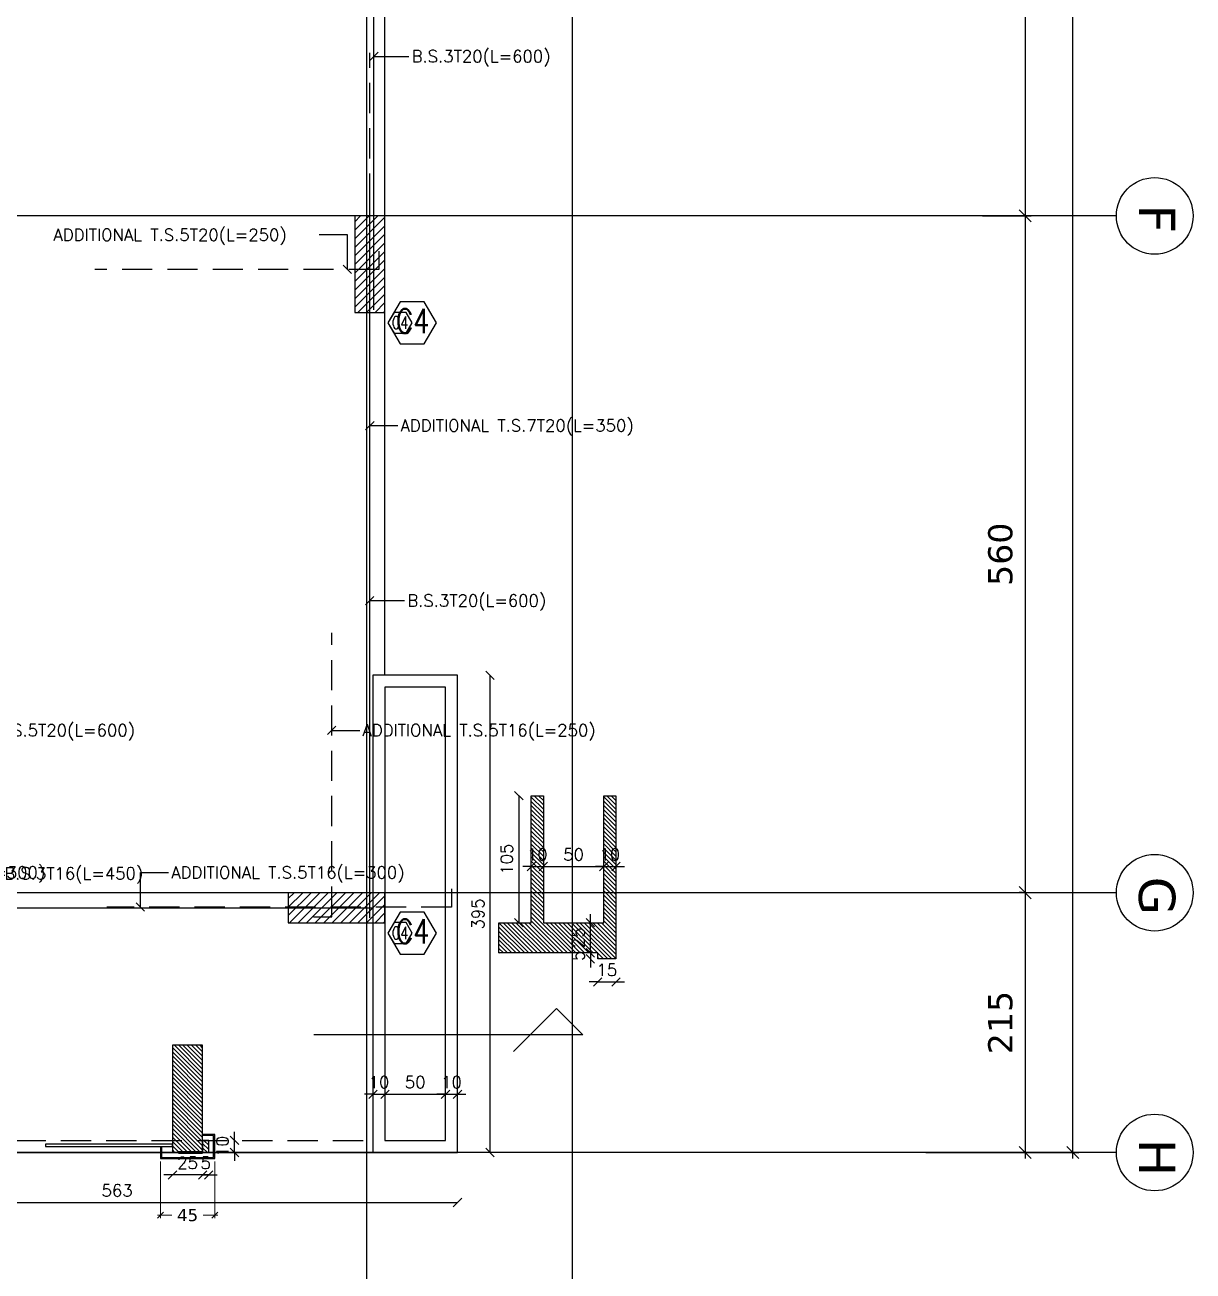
# Model space of a CAD drawing. Header units: inches. Extents: x -48 to 777, y -156 to 510.
# Drawn here: x 393.6 to 403.26, y 225.73 to 236.04 of the extents above; entities that cross this region are included whole.
import ezdxf
from ezdxf.enums import TextEntityAlignment as Align

# ---------------------------------------------------------------- set-up
doc = ezdxf.new("R2010")
doc.units = ezdxf.units.IN
doc.header["$MEASUREMENT"] = 0
doc.linetypes.add('HIDDEN', pattern=[0.375, 0.25, -0.125])
doc.layers.get('Defpoints').update_dxf_attribs({"lineweight": 5})
for name, color, linetype, lineweight in [('A-DIM', 9, 'Continuous', 5), ('A-PILLARS', 1, 'Continuous', 60), ('C-GLASS', 162, 'Continuous', 30), ('C-WOOD', 28, 'Continuous', 30)]:
    doc.layers.add(name, color=color, linetype=linetype, lineweight=lineweight)
for name, color, linetype in [('Str-Axes', 8, 'Continuous'), ('str-col-hatch', 8, 'Continuous'), ('str-COL-TAG-100', 1, 'Continuous'), ('str-COL-TAG-50', 7, 'Continuous'), ('str-columns', 3, 'Continuous'), ('str-slab-bottom-reinf.', 1, 'Continuous'), ('str-slab-top', 1, 'Continuous'), ('str-sunken-slabs', 5, 'Continuous')]:
    doc.layers.add(name, color=color, linetype=linetype)
doc.styles.add('ROMAN', font='ROMANS.SHX')
doc.styles.add('ROMAND', font='verdana.ttf')
doc.styles.add('ROMANS', font='romans__.ttf', dxfattribs={"height": 0.14})
doc.dimstyles.new('M-1.100', dxfattribs={"dimtxt": 0.2, "dimasz": 0.1, "dimexe": 0.05, "dimexo": 0.05, "dimgap": 0.1, "dimtad": 1, "dimlfac": 100, "dimrnd": 0.5, "dimzin": 9, "dimdsep": 46, "dimtxsty": 'ROMAND', "dimblk": 'OBLIQUE', "dimcen": 1, "dimdle": 0.05, "dimclrd": 256, "dimclre": 256, "dimclrt": 2, "dimadec": 0, "dimazin": 0, "dimtfac": 0.666667, "dimtmove": 2, "dimatfit": 3, "dimfxl": 0.04, "dimtolj": 1, "dimtzin": 5, "dimlwd": -1, "dimlwe": -1, "dimarcsym": 0})
doc.dimstyles.new('M-1.50', dxfattribs={"dimtxt": 0.1, "dimasz": 0.05, "dimexe": 0.025, "dimexo": 0.025, "dimgap": 0.05, "dimtad": 1, "dimlfac": 100, "dimrnd": 0.5, "dimzin": 9, "dimdsep": 46, "dimtxsty": 'ROMAND', "dimblk": 'OBLIQUE', "dimcen": 1, "dimdle": 0.025, "dimclrd": 256, "dimclre": 256, "dimclrt": 2, "dimadec": 0, "dimazin": 0, "dimtfac": 0.666667, "dimtmove": 2, "dimatfit": 3, "dimfxl": 0.04, "dimtolj": 1, "dimtzin": 5, "dimlwd": -1, "dimlwe": -1, "dimarcsym": 0})
doc.dimstyles.new('structure', dxfattribs={"dimtxt": 0.1, "dimasz": 0.07, "dimexe": 0.18, "dimexo": 1, "dimgap": 0.05, "dimtad": 1, "dimdec": 1, "dimlfac": 100, "dimrnd": 0.5, "dimdsep": 46, "dimtxsty": 'ROMAN', "dimblk1": 'OBLIQUE', "dimblk2": 'OBLIQUE', "dimsah": 1, "dimcen": 0.009, "dimse1": 1, "dimse2": 1, "dimclrd": 4, "dimclre": 9, "dimclrt": 1, "dimadec": 0, "dimazin": 0, "dimtfac": 0.066667, "dimtdec": 1, "dimtix": 1, "dimtmove": 2, "dimatfit": 3, "dimldrblk": 'OBLIQUE', "dimfxl": 0.18, "dimtolj": 1, "dimarcsym": 0})

# ---------------------------------------------------------------- blocks, each defined once
blk = doc.blocks.new('_Oblique')
at = {"color": 0, "linetype": 'ByBlock', "lineweight": -2}
blk.add_line((-0.5, -0.5), (0.5, 0.5), dxfattribs=at)
blk = doc.blocks.new('*D1407')
at = {"layer": 'A-DIM', "transparency": 16777216}
for p, q in [((394.719, 226.632), (394.719, 226.163)), ((395.169, 226.632), (395.169, 226.163)), ((394.694, 226.188), (394.814, 226.188)), ((395.194, 226.188), (395.074, 226.188))]:
    blk.add_line(p, q, dxfattribs=at)
at = {"layer": 'Defpoints', "color": 0, "transparency": 16777216}
for p in [(394.719, 226.657), (395.169, 226.657), (395.169, 226.188)]:
    blk.add_point(p, dxfattribs=at)
at = {"layer": 'A-DIM', "transparency": 16777216, "xscale": 0.05, "yscale": 0.05, "zscale": 0.05}
for p, rotation in [((394.719, 226.188), 179.999999996805), ((395.169, 226.188), 359.999999996805)]:
    blk.add_blockref('_Oblique', p, dxfattribs=dict(at, rotation=rotation))
at = {"layer": 'A-DIM', "color": 2, "transparency": 16777216, "insert": (394.944, 226.188), "char_height": 0.1, "attachment_point": 5, "rotation": 360, "style": 'ROMAND'}
blk.add_mtext('\\A1;45', dxfattribs=at)
blk = doc.blocks.new('tags')
at = {"layer": 'str-COL-TAG-100', "color": 2}
blk.add_lwpolyline([(0.125, -0.262), (0.325, -0.262), (0.425, -0.088), (0.325, 0.085), (0.125, 0.085), (0.025, -0.088)], close=True, dxfattribs=at)
at = {"layer": 'str-COL-TAG-50', "color": 2}
blk.add_lwpolyline([(0.075, -0.175), (0.175, -0.175), (0.225, -0.088), (0.175, -0.002), (0.075, -0.002), (0.025, -0.088)], close=True, dxfattribs=at)
at = {"layer": 'str-COL-TAG-100', "color": 1, "style": 'ROMANS', "width": 0.699426}
blk.add_attdef('NUMBER', text='', height=0.2, dxfattribs=at).set_placement((0.092, -0.174), (0.368, -0.174), align=Align.FIT)
at = {"layer": 'str-COL-TAG-50', "color": 1, "style": 'ROMANS', "width": 0.697102}
blk.add_attdef('NUMBER', text='', height=0.1, dxfattribs=at).set_placement((0.056, -0.138), (0.194, -0.138), align=Align.FIT)
blk = doc.blocks.new('*D1566')
at = {"layer": 'Defpoints', "color": 0, "transparency": 16777216}
for p in [(401.674, 254.058), (402.267, 254.058), (401.001, 226.707)]:
    blk.add_point(p, dxfattribs=at)
at = {"layer": 'Str-Axes', "transparency": 16777216}
for p, q in [((402.267, 226.657), (402.267, 254.108)), ((401.724, 254.058), (402.317, 254.058)), ((401.051, 226.707), (402.317, 226.707))]:
    blk.add_line(p, q, dxfattribs=at)
at = {"layer": 'Str-Axes', "transparency": 16777216, "xscale": 0.1, "yscale": 0.1, "zscale": 0.1}
for p, rotation in [((402.267, 254.058), 90), ((402.267, 226.707), 270)]:
    blk.add_blockref('_Oblique', p, dxfattribs=dict(at, rotation=rotation))
at = {"layer": 'Str-Axes', "color": 2, "transparency": 16777216, "insert": (402.063, 240.383), "char_height": 0.2, "attachment_point": 5, "rotation": 90, "style": 'ROMAND'}
blk.add_mtext('\\A1;2735', dxfattribs=at)
blk = doc.blocks.new('*D1562')
at = {"layer": 'Defpoints', "color": 0, "transparency": 16777216}
for p in [(401.468, 239.857), (401.468, 234.457), (401.872, 234.457)]:
    blk.add_point(p, dxfattribs=at)
at = {"layer": 'Str-Axes', "transparency": 16777216}
for p, q in [((401.518, 239.857), (401.922, 239.857)), ((401.872, 239.907), (401.872, 234.407)), ((401.518, 234.457), (401.922, 234.457))]:
    blk.add_line(p, q, dxfattribs=at)
at = {"layer": 'Str-Axes', "transparency": 16777216, "xscale": 0.1, "yscale": 0.1, "zscale": 0.1}
for p, rotation in [((401.872, 239.857), 90), ((401.872, 234.457), 270)]:
    blk.add_blockref('_Oblique', p, dxfattribs=dict(at, rotation=rotation))
at = {"layer": 'Str-Axes', "color": 2, "transparency": 16777216, "insert": (401.668, 237.157), "char_height": 0.2, "attachment_point": 5, "rotation": 90, "style": 'ROMAND'}
blk.add_mtext('\\A1;540', dxfattribs=at)
blk = doc.blocks.new('*D1568')
at = {"layer": 'Defpoints', "color": 0, "transparency": 16777216}
for p in [(401.526, 234.457), (401.872, 228.857), (401.9, 228.857)]:
    blk.add_point(p, dxfattribs=at)
at = {"layer": 'Str-Axes', "transparency": 16777216}
for p, q in [((401.872, 234.507), (401.872, 228.807)), ((401.576, 234.457), (401.922, 234.457)), ((401.85, 228.857), (401.822, 228.857))]:
    blk.add_line(p, q, dxfattribs=at)
at = {"layer": 'Str-Axes', "transparency": 16777216, "xscale": 0.1, "yscale": 0.1, "zscale": 0.1}
for p, rotation in [((401.872, 234.457), 90), ((401.872, 228.857), 270)]:
    blk.add_blockref('_Oblique', p, dxfattribs=dict(at, rotation=rotation))
at = {"layer": 'Str-Axes', "color": 2, "transparency": 16777216, "insert": (401.668, 231.657), "char_height": 0.2, "attachment_point": 5, "rotation": 90, "style": 'ROMAND'}
blk.add_mtext('\\A1;560', dxfattribs=at)
blk = doc.blocks.new('*D1561')
at = {"layer": 'Defpoints', "color": 0, "transparency": 16777216}
for p in [(401.526, 228.857), (401.67, 226.707), (401.872, 226.707)]:
    blk.add_point(p, dxfattribs=at)
at = {"layer": 'Str-Axes', "transparency": 16777216}
for p, q in [((401.576, 228.857), (401.922, 228.857)), ((401.872, 228.907), (401.872, 226.657)), ((401.72, 226.707), (401.922, 226.707))]:
    blk.add_line(p, q, dxfattribs=at)
at = {"layer": 'Str-Axes', "transparency": 16777216, "xscale": 0.1, "yscale": 0.1, "zscale": 0.1}
for p, rotation in [((401.872, 228.857), 90), ((401.872, 226.707), 270)]:
    blk.add_blockref('_Oblique', p, dxfattribs=dict(at, rotation=rotation))
at = {"layer": 'Str-Axes', "color": 2, "transparency": 16777216, "insert": (401.668, 227.782), "char_height": 0.2, "attachment_point": 5, "rotation": 90, "style": 'ROMAND'}
blk.add_mtext('\\A1;215', dxfattribs=at)
blk = doc.blocks.new('*D1582')
at = {"layer": 'Defpoints', "color": 0, "transparency": 16777216}
for p in [(401.674, 254.058), (402.267, 254.058), (401.001, 226.707)]:
    blk.add_point(p, dxfattribs=at)
at = {"layer": 'Str-Axes', "transparency": 16777216}
for p, q in [((402.267, 226.657), (402.267, 254.108)), ((401.724, 254.058), (402.317, 254.058)), ((401.051, 226.707), (402.317, 226.707))]:
    blk.add_line(p, q, dxfattribs=at)
at = {"layer": 'Str-Axes', "transparency": 16777216, "xscale": 0.1, "yscale": 0.1, "zscale": 0.1}
for p, rotation in [((402.267, 254.058), 90), ((402.267, 226.707), 270)]:
    blk.add_blockref('_Oblique', p, dxfattribs=dict(at, rotation=rotation))
at = {"layer": 'Str-Axes', "color": 2, "transparency": 16777216, "insert": (402.063, 240.383), "char_height": 0.2, "attachment_point": 5, "rotation": 90, "style": 'ROMAND'}
blk.add_mtext('\\A1;2735', dxfattribs=at)
blk = doc.blocks.new('*D1578')
at = {"layer": 'Defpoints', "color": 0, "transparency": 16777216}
for p in [(401.468, 239.857), (401.468, 234.457), (401.872, 234.457)]:
    blk.add_point(p, dxfattribs=at)
at = {"layer": 'Str-Axes', "transparency": 16777216}
for p, q in [((401.518, 239.857), (401.922, 239.857)), ((401.872, 239.907), (401.872, 234.407)), ((401.518, 234.457), (401.922, 234.457))]:
    blk.add_line(p, q, dxfattribs=at)
at = {"layer": 'Str-Axes', "transparency": 16777216, "xscale": 0.1, "yscale": 0.1, "zscale": 0.1}
for p, rotation in [((401.872, 239.857), 90), ((401.872, 234.457), 270)]:
    blk.add_blockref('_Oblique', p, dxfattribs=dict(at, rotation=rotation))
at = {"layer": 'Str-Axes', "color": 2, "transparency": 16777216, "insert": (401.668, 237.157), "char_height": 0.2, "attachment_point": 5, "rotation": 90, "style": 'ROMAND'}
blk.add_mtext('\\A1;540', dxfattribs=at)
blk = doc.blocks.new('*D1584')
at = {"layer": 'Defpoints', "color": 0, "transparency": 16777216}
for p in [(401.526, 234.457), (401.872, 228.857), (401.9, 228.857)]:
    blk.add_point(p, dxfattribs=at)
at = {"layer": 'Str-Axes', "transparency": 16777216}
for p, q in [((401.872, 234.507), (401.872, 228.807)), ((401.576, 234.457), (401.922, 234.457)), ((401.85, 228.857), (401.822, 228.857))]:
    blk.add_line(p, q, dxfattribs=at)
at = {"layer": 'Str-Axes', "transparency": 16777216, "xscale": 0.1, "yscale": 0.1, "zscale": 0.1}
for p, rotation in [((401.872, 234.457), 90), ((401.872, 228.857), 270)]:
    blk.add_blockref('_Oblique', p, dxfattribs=dict(at, rotation=rotation))
at = {"layer": 'Str-Axes', "color": 2, "transparency": 16777216, "insert": (401.668, 231.657), "char_height": 0.2, "attachment_point": 5, "rotation": 90, "style": 'ROMAND'}
blk.add_mtext('\\A1;560', dxfattribs=at)
blk = doc.blocks.new('*D1569')
at = {"layer": 'Defpoints', "color": 0, "transparency": 16777216}
for p in [(401.526, 228.857), (401.67, 226.707), (401.872, 226.707)]:
    blk.add_point(p, dxfattribs=at)
at = {"layer": 'Str-Axes', "transparency": 16777216}
for p, q in [((401.576, 228.857), (401.922, 228.857)), ((401.872, 228.907), (401.872, 226.657)), ((401.72, 226.707), (401.922, 226.707))]:
    blk.add_line(p, q, dxfattribs=at)
at = {"layer": 'Str-Axes', "transparency": 16777216, "xscale": 0.1, "yscale": 0.1, "zscale": 0.1}
for p, rotation in [((401.872, 228.857), 90), ((401.872, 226.707), 270)]:
    blk.add_blockref('_Oblique', p, dxfattribs=dict(at, rotation=rotation))
at = {"layer": 'Str-Axes', "color": 2, "transparency": 16777216, "insert": (401.668, 227.782), "char_height": 0.2, "attachment_point": 5, "rotation": 90, "style": 'ROMAND'}
blk.add_mtext('\\A1;215', dxfattribs=at)
blk = doc.blocks.new('*D1686')
at = {"layer": 'Defpoints', "color": 0, "transparency": 16777216}
for p in [(395.069, 226.707), (395.119, 226.707), (395.069, 226.521)]:
    blk.add_point(p, dxfattribs=at)
at = {"layer": 'str-sunken-slabs', "color": 4, "lineweight": -2, "transparency": 16777216}
for p, q in [((395.069, 226.521), (394.999, 226.521)), ((395.119, 226.521), (395.069, 226.521)), ((395.119, 226.521), (395.189, 226.521))]:
    blk.add_line(p, q, dxfattribs=at)
at = {"layer": 'str-sunken-slabs', "color": 4, "lineweight": -2, "transparency": 16777216, "xscale": 0.07, "yscale": 0.07, "zscale": 0.07}
blk.add_blockref('_Oblique', (395.069, 226.521), dxfattribs=at)
at = {"layer": 'str-sunken-slabs', "color": 4, "lineweight": -2, "transparency": 16777216, "xscale": 0.07, "yscale": 0.07, "zscale": 0.07, "rotation": 180}
blk.add_blockref('_Oblique', (395.119, 226.521), dxfattribs=at)
at = {"layer": 'str-sunken-slabs', "color": 1, "transparency": 16777216, "insert": (395.094, 226.621), "char_height": 0.1, "attachment_point": 5, "style": 'ROMAN'}
blk.add_mtext('\\A1;5', dxfattribs=at)
blk = doc.blocks.new('*D1687')
at = {"layer": 'Defpoints', "color": 0, "transparency": 16777216}
for p in [(394.819, 226.707), (395.069, 226.707), (394.819, 226.521)]:
    blk.add_point(p, dxfattribs=at)
at = {"layer": 'str-sunken-slabs', "color": 4, "lineweight": -2, "transparency": 16777216}
for p, q in [((394.819, 226.521), (394.749, 226.521)), ((395.069, 226.521), (394.819, 226.521)), ((395.069, 226.521), (395.139, 226.521))]:
    blk.add_line(p, q, dxfattribs=at)
at = {"layer": 'str-sunken-slabs', "color": 4, "lineweight": -2, "transparency": 16777216, "xscale": 0.07, "yscale": 0.07, "zscale": 0.07}
for p, rotation in [((394.819, 226.521), 359.9999970409414), ((395.069, 226.521), 179.9999970409414)]:
    blk.add_blockref('_Oblique', p, dxfattribs=dict(at, rotation=rotation))
at = {"layer": 'str-sunken-slabs', "color": 1, "transparency": 16777216, "insert": (394.944, 226.621), "char_height": 0.1, "attachment_point": 5, "rotation": 360, "style": 'ROMAN'}
blk.add_mtext('\\A1;25', dxfattribs=at)
blk = doc.blocks.new('*D1688')
at = {"layer": 'Defpoints', "color": 0, "transparency": 16777216}
for p in [(396.477, 227.189), (396.577, 227.189), (396.577, 227.189)]:
    blk.add_point(p, dxfattribs=at)
at = {"layer": 'str-sunken-slabs', "color": 4, "lineweight": -2, "transparency": 16777216}
for p, q in [((396.477, 227.189), (396.407, 227.189)), ((396.477, 227.189), (396.577, 227.189)), ((396.577, 227.189), (396.647, 227.189))]:
    blk.add_line(p, q, dxfattribs=at)
at = {"layer": 'str-sunken-slabs', "color": 4, "lineweight": -2, "transparency": 16777216, "xscale": 0.07, "yscale": 0.07, "zscale": 0.07}
blk.add_blockref('_Oblique', (396.477, 227.189), dxfattribs=at)
at = {"layer": 'str-sunken-slabs', "color": 4, "lineweight": -2, "transparency": 16777216, "xscale": 0.07, "yscale": 0.07, "zscale": 0.07, "rotation": 180}
blk.add_blockref('_Oblique', (396.577, 227.189), dxfattribs=at)
at = {"layer": 'str-sunken-slabs', "color": 1, "transparency": 16777216, "insert": (396.527, 227.289), "char_height": 0.1, "attachment_point": 5, "style": 'ROMAN'}
blk.add_mtext('\\A1;10', dxfattribs=at)
blk = doc.blocks.new('*D1689')
at = {"layer": 'Defpoints', "color": 0, "transparency": 16777216}
for p in [(396.577, 227.189), (397.077, 227.189), (397.077, 227.189)]:
    blk.add_point(p, dxfattribs=at)
at = {"layer": 'str-sunken-slabs', "color": 4, "lineweight": -2, "transparency": 16777216}
blk.add_line((396.577, 227.189), (397.077, 227.189), dxfattribs=at)
at = {"layer": 'str-sunken-slabs', "color": 4, "lineweight": -2, "transparency": 16777216, "xscale": 0.07, "yscale": 0.07, "zscale": 0.07, "rotation": 180}
blk.add_blockref('_Oblique', (396.577, 227.189), dxfattribs=at)
at = {"layer": 'str-sunken-slabs', "color": 4, "lineweight": -2, "transparency": 16777216, "xscale": 0.07, "yscale": 0.07, "zscale": 0.07}
blk.add_blockref('_Oblique', (397.077, 227.189), dxfattribs=at)
at = {"layer": 'str-sunken-slabs', "color": 1, "transparency": 16777216, "insert": (396.827, 227.289), "char_height": 0.1, "attachment_point": 5, "style": 'ROMAN'}
blk.add_mtext('\\A1;50', dxfattribs=at)
blk = doc.blocks.new('*D1690')
at = {"layer": 'Defpoints', "color": 0, "transparency": 16777216}
for p in [(397.077, 227.189), (397.177, 227.189), (397.177, 227.189)]:
    blk.add_point(p, dxfattribs=at)
at = {"layer": 'str-sunken-slabs', "color": 4, "lineweight": -2, "transparency": 16777216}
for p, q in [((397.077, 227.189), (397.007, 227.189)), ((397.077, 227.189), (397.177, 227.189)), ((397.177, 227.189), (397.247, 227.189))]:
    blk.add_line(p, q, dxfattribs=at)
at = {"layer": 'str-sunken-slabs', "color": 4, "lineweight": -2, "transparency": 16777216, "xscale": 0.07, "yscale": 0.07, "zscale": 0.07}
blk.add_blockref('_Oblique', (397.077, 227.189), dxfattribs=at)
at = {"layer": 'str-sunken-slabs', "color": 4, "lineweight": -2, "transparency": 16777216, "xscale": 0.07, "yscale": 0.07, "zscale": 0.07, "rotation": 180}
blk.add_blockref('_Oblique', (397.177, 227.189), dxfattribs=at)
at = {"layer": 'str-sunken-slabs', "color": 1, "transparency": 16777216, "insert": (397.127, 227.289), "char_height": 0.1, "attachment_point": 5, "style": 'ROMAN'}
blk.add_mtext('\\A1;10', dxfattribs=at)
blk = doc.blocks.new('*D1691')
at = {"layer": 'Defpoints', "color": 0, "transparency": 16777216}
for p in [(397.787, 229.073), (397.887, 229.073), (397.887, 229.073)]:
    blk.add_point(p, dxfattribs=at)
at = {"layer": 'str-sunken-slabs', "color": 4, "lineweight": -2, "transparency": 16777216}
for p, q in [((397.787, 229.073), (397.717, 229.073)), ((397.787, 229.073), (397.887, 229.073)), ((397.887, 229.073), (397.957, 229.073))]:
    blk.add_line(p, q, dxfattribs=at)
at = {"layer": 'str-sunken-slabs', "color": 4, "lineweight": -2, "transparency": 16777216, "xscale": 0.07, "yscale": 0.07, "zscale": 0.07}
blk.add_blockref('_Oblique', (397.787, 229.073), dxfattribs=at)
at = {"layer": 'str-sunken-slabs', "color": 4, "lineweight": -2, "transparency": 16777216, "xscale": 0.07, "yscale": 0.07, "zscale": 0.07, "rotation": 180}
blk.add_blockref('_Oblique', (397.887, 229.073), dxfattribs=at)
at = {"layer": 'str-sunken-slabs', "color": 1, "transparency": 16777216, "insert": (397.837, 229.173), "char_height": 0.1, "attachment_point": 5, "style": 'ROMAN'}
blk.add_mtext('\\A1;10', dxfattribs=at)
blk = doc.blocks.new('*D1692')
at = {"layer": 'Defpoints', "color": 0, "transparency": 16777216}
for p in [(397.887, 229.073), (398.387, 229.073), (398.387, 229.073)]:
    blk.add_point(p, dxfattribs=at)
at = {"layer": 'str-sunken-slabs', "color": 4, "lineweight": -2, "transparency": 16777216}
blk.add_line((397.887, 229.073), (398.387, 229.073), dxfattribs=at)
at = {"layer": 'str-sunken-slabs', "color": 4, "lineweight": -2, "transparency": 16777216, "xscale": 0.07, "yscale": 0.07, "zscale": 0.07, "rotation": 180}
blk.add_blockref('_Oblique', (397.887, 229.073), dxfattribs=at)
at = {"layer": 'str-sunken-slabs', "color": 4, "lineweight": -2, "transparency": 16777216, "xscale": 0.07, "yscale": 0.07, "zscale": 0.07}
blk.add_blockref('_Oblique', (398.387, 229.073), dxfattribs=at)
at = {"layer": 'str-sunken-slabs', "color": 1, "transparency": 16777216, "insert": (398.137, 229.173), "char_height": 0.1, "attachment_point": 5, "style": 'ROMAN'}
blk.add_mtext('\\A1;50', dxfattribs=at)
blk = doc.blocks.new('*D1693')
at = {"layer": 'Defpoints', "color": 0, "transparency": 16777216}
for p in [(398.387, 229.073), (398.487, 229.073), (398.487, 229.073)]:
    blk.add_point(p, dxfattribs=at)
at = {"layer": 'str-sunken-slabs', "color": 4, "lineweight": -2, "transparency": 16777216}
for p, q in [((398.387, 229.073), (398.317, 229.073)), ((398.387, 229.073), (398.487, 229.073)), ((398.487, 229.073), (398.557, 229.073))]:
    blk.add_line(p, q, dxfattribs=at)
at = {"layer": 'str-sunken-slabs', "color": 4, "lineweight": -2, "transparency": 16777216, "xscale": 0.07, "yscale": 0.07, "zscale": 0.07}
blk.add_blockref('_Oblique', (398.387, 229.073), dxfattribs=at)
at = {"layer": 'str-sunken-slabs', "color": 4, "lineweight": -2, "transparency": 16777216, "xscale": 0.07, "yscale": 0.07, "zscale": 0.07, "rotation": 180}
blk.add_blockref('_Oblique', (398.487, 229.073), dxfattribs=at)
at = {"layer": 'str-sunken-slabs', "color": 1, "transparency": 16777216, "insert": (398.437, 229.173), "char_height": 0.1, "attachment_point": 5, "style": 'ROMAN'}
blk.add_mtext('\\A1;10', dxfattribs=at)
blk = doc.blocks.new('*D1694')
at = {"layer": 'Defpoints', "color": 0, "transparency": 16777216}
for p in [(398.276, 228.309), (398.337, 228.359), (398.337, 228.309)]:
    blk.add_point(p, dxfattribs=at)
at = {"layer": 'str-sunken-slabs', "color": 4, "lineweight": -2, "transparency": 16777216}
for p, q in [((398.276, 228.359), (398.276, 228.429)), ((398.276, 228.359), (398.276, 228.309)), ((398.276, 228.309), (398.276, 228.239))]:
    blk.add_line(p, q, dxfattribs=at)
at = {"layer": 'str-sunken-slabs', "color": 4, "lineweight": -2, "transparency": 16777216, "xscale": 0.07, "yscale": 0.07, "zscale": 0.07}
for p, rotation in [((398.276, 228.359), 270), ((398.276, 228.309), 90)]:
    blk.add_blockref('_Oblique', p, dxfattribs=dict(at, rotation=rotation))
at = {"layer": 'str-sunken-slabs', "color": 1, "transparency": 16777216, "insert": (398.176, 228.334), "char_height": 0.1, "attachment_point": 5, "rotation": 90, "style": 'ROMAN'}
blk.add_mtext('\\A1;5', dxfattribs=at)
blk = doc.blocks.new('*D1695')
at = {"layer": 'Defpoints', "color": 0, "transparency": 16777216}
for p in [(398.276, 228.609), (398.276, 228.609), (398.276, 228.359)]:
    blk.add_point(p, dxfattribs=at)
at = {"layer": 'str-sunken-slabs', "color": 4, "lineweight": -2, "transparency": 16777216}
for p, q in [((398.276, 228.609), (398.276, 228.679)), ((398.276, 228.359), (398.276, 228.609)), ((398.276, 228.359), (398.276, 228.289))]:
    blk.add_line(p, q, dxfattribs=at)
at = {"layer": 'str-sunken-slabs', "color": 4, "lineweight": -2, "transparency": 16777216, "xscale": 0.07, "yscale": 0.07, "zscale": 0.07}
for p, rotation in [((398.276, 228.609), 270), ((398.276, 228.359), 90)]:
    blk.add_blockref('_Oblique', p, dxfattribs=dict(at, rotation=rotation))
at = {"layer": 'str-sunken-slabs', "color": 1, "transparency": 16777216, "insert": (398.176, 228.484), "char_height": 0.1, "attachment_point": 5, "rotation": 90, "style": 'ROMAN'}
blk.add_mtext('\\A1;25', dxfattribs=at)
blk = doc.blocks.new('*D1696')
at = {"layer": 'Defpoints', "color": 0, "transparency": 16777216}
for p in [(398.337, 228.309), (398.487, 228.309), (398.487, 228.118)]:
    blk.add_point(p, dxfattribs=at)
at = {"layer": 'str-sunken-slabs', "color": 4, "lineweight": -2, "transparency": 16777216}
for p, q in [((398.337, 228.118), (398.267, 228.118)), ((398.337, 228.118), (398.487, 228.118)), ((398.487, 228.118), (398.557, 228.118))]:
    blk.add_line(p, q, dxfattribs=at)
at = {"layer": 'str-sunken-slabs', "color": 4, "lineweight": -2, "transparency": 16777216, "xscale": 0.07, "yscale": 0.07, "zscale": 0.07}
blk.add_blockref('_Oblique', (398.337, 228.118), dxfattribs=at)
at = {"layer": 'str-sunken-slabs', "color": 4, "lineweight": -2, "transparency": 16777216, "xscale": 0.07, "yscale": 0.07, "zscale": 0.07, "rotation": 180}
blk.add_blockref('_Oblique', (398.487, 228.118), dxfattribs=at)
at = {"layer": 'str-sunken-slabs', "color": 1, "transparency": 16777216, "insert": (398.412, 228.218), "char_height": 0.1, "attachment_point": 5, "style": 'ROMAN'}
blk.add_mtext('\\A1;15', dxfattribs=at)
blk = doc.blocks.new('*D1697')
at = {"layer": 'Defpoints', "color": 0, "transparency": 16777216}
for p in [(397.177, 230.656), (397.446, 230.656), (397.177, 226.707)]:
    blk.add_point(p, dxfattribs=at)
at = {"layer": 'str-sunken-slabs', "color": 4, "lineweight": -2, "transparency": 16777216}
blk.add_line((397.446, 226.707), (397.446, 230.656), dxfattribs=at)
at = {"layer": 'str-sunken-slabs', "color": 4, "lineweight": -2, "transparency": 16777216, "xscale": 0.07, "yscale": 0.07, "zscale": 0.07}
for p, rotation in [((397.446, 230.656), 90), ((397.446, 226.707), 270)]:
    blk.add_blockref('_Oblique', p, dxfattribs=dict(at, rotation=rotation))
at = {"layer": 'str-sunken-slabs', "color": 1, "transparency": 16777216, "insert": (397.346, 228.681), "char_height": 0.1, "attachment_point": 5, "rotation": 90, "style": 'ROMAN'}
blk.add_mtext('\\A1;395', dxfattribs=at)
blk = doc.blocks.new('*D1698')
at = {"layer": 'Defpoints', "color": 0, "transparency": 16777216}
for p in [(395.276, 226.807), (395.332, 226.807), (395.276, 226.707)]:
    blk.add_point(p, dxfattribs=at)
at = {"layer": 'str-sunken-slabs', "color": 4, "lineweight": -2, "transparency": 16777216}
for p, q in [((395.332, 226.807), (395.332, 226.877)), ((395.332, 226.707), (395.332, 226.807)), ((395.332, 226.707), (395.332, 226.637))]:
    blk.add_line(p, q, dxfattribs=at)
at = {"layer": 'str-sunken-slabs', "color": 4, "lineweight": -2, "transparency": 16777216, "xscale": 0.07, "yscale": 0.07, "zscale": 0.07}
for p, rotation in [((395.332, 226.807), 270), ((395.332, 226.707), 90)]:
    blk.add_blockref('_Oblique', p, dxfattribs=dict(at, rotation=rotation))
at = {"layer": 'str-sunken-slabs', "color": 1, "transparency": 16777216, "insert": (395.232, 226.757), "char_height": 0.1, "attachment_point": 5, "rotation": 90, "style": 'ROMAN'}
blk.add_mtext('\\A1;10', dxfattribs=at)
blk = doc.blocks.new('*D1974')
at = {"layer": 'Defpoints', "color": 0, "transparency": 16777216}
for p in [(397.787, 229.659), (397.684, 228.609), (397.787, 228.609)]:
    blk.add_point(p, dxfattribs=at)
at = {"layer": 'str-sunken-slabs', "color": 4, "lineweight": -2, "transparency": 16777216}
blk.add_line((397.684, 229.659), (397.684, 228.609), dxfattribs=at)
at = {"layer": 'str-sunken-slabs', "color": 4, "lineweight": -2, "transparency": 16777216, "xscale": 0.07, "yscale": 0.07, "zscale": 0.07}
for p, rotation in [((397.684, 229.659), 90), ((397.684, 228.609), 270)]:
    blk.add_blockref('_Oblique', p, dxfattribs=dict(at, rotation=rotation))
at = {"layer": 'str-sunken-slabs', "color": 1, "transparency": 16777216, "insert": (397.584, 229.134), "char_height": 0.1, "attachment_point": 5, "rotation": 90, "style": 'ROMAN'}
blk.add_mtext('\\A1;105', dxfattribs=at)
blk = doc.blocks.new('*D2193')
at = {"layer": 'Defpoints', "color": 0, "transparency": 16777216}
for p in [(391.546, 226.707), (397.177, 226.707), (397.177, 226.293)]:
    blk.add_point(p, dxfattribs=at)
at = {"layer": 'str-sunken-slabs', "color": 4, "lineweight": -2, "transparency": 16777216}
blk.add_line((391.546, 226.293), (397.177, 226.293), dxfattribs=at)
at = {"layer": 'str-sunken-slabs', "color": 4, "lineweight": -2, "transparency": 16777216, "xscale": 0.07, "yscale": 0.07, "zscale": 0.07, "rotation": 180}
blk.add_blockref('_Oblique', (391.546, 226.293), dxfattribs=at)
at = {"layer": 'str-sunken-slabs', "color": 4, "lineweight": -2, "transparency": 16777216, "xscale": 0.07, "yscale": 0.07, "zscale": 0.07}
blk.add_blockref('_Oblique', (397.177, 226.293), dxfattribs=at)
at = {"layer": 'str-sunken-slabs', "color": 1, "transparency": 16777216, "insert": (394.361, 226.393), "char_height": 0.1, "attachment_point": 5, "style": 'ROMAN'}
blk.add_mtext('\\A1;563', dxfattribs=at)

msp = doc.modelspace()

# ---------------------------------------------------------------- hatches: boundary and pattern name
at = {"layer": 'str-col-hatch'}
h = msp.add_hatch(dxfattribs=at)
h.set_pattern_fill('ANSI31', color=256, scale=0.4)
h.set_pattern_definition([(45, (-299.80302, 182.947635), (-0.035355339, 0.035355339), [])])
h.paths.add_polyline_path([(396.32678, 234.45688), (396.32678, 233.65688), (396.57678, 233.65688), (396.57678, 234.45688)])
h = msp.add_hatch(dxfattribs=at)
h.set_pattern_fill('ANSI31', color=256, scale=0.4)
h.set_pattern_definition([(45, (-299.80302, 177.897635), (-0.035355339, 0.035355339), [])])
h.paths.add_polyline_path([(395.77678, 228.85688), (395.77678, 228.60688), (396.57678, 228.60688), (396.57678, 228.85688)])
at = {"layer": 'str-sunken-slabs'}
h = msp.add_hatch(dxfattribs=at)
h.set_pattern_fill('ANSI31', color=8, scale=0.2, angle=-90)
h.set_pattern_definition([(315, (157.629874, 628.090753), (0.0176776695, 0.0176776695), [])])
h.paths.add_polyline_path([(397.51946, 228.35862), (397.51946, 228.60862), (397.78676, 228.60862), (397.78676, 229.65862), (397.88676, 229.65862), (397.88676, 228.60862), (398.38676, 228.60862), (398.38676, 229.65862), (398.48676, 229.65862), (398.48676, 228.60862), (398.48676, 228.35862), (398.48676, 228.30862), (398.33676, 228.30862), (398.33676, 228.35862)])
h = msp.add_hatch(dxfattribs=at)
h.set_pattern_fill('ANSI31', color=8, scale=0.2, angle=270)
h.paths.add_polyline_path([(395.06882, 227.59559), (394.81882, 227.59559), (394.81882, 226.70688), (395.06882, 226.70688)])
h = msp.add_hatch(dxfattribs=at)
h.set_pattern_fill('ANSI31', color=8, scale=0.2, angle=270)
h.set_pattern_definition([(315, (7.269027, 0), (0.0176776695, 0.0176776695), [])])
h.paths.add_polyline_path([(395.06882, 226.70688), (395.11886, 226.70688), (395.11886, 226.80688), (395.06882, 226.80688)], flags=17)

# ---------------------------------------------------------------- linework, layer by layer
at = {"color": 6}
for centre, radius, start, end in [((397.57239, 253.11793), 29.67529, 244.517235, 271.100062), ((397.80081, 237.99177), 14.54767, 233.28814, 271.344329)]:
    msp.add_arc(centre, radius, start, end, dxfattribs=at)
at = {"layer": 'A-PILLARS'}
msp.add_line((394.86882, 226.70688), (395.06882, 226.70688), dxfattribs=at)
at = {"layer": 'C-GLASS'}
msp.add_lwpolyline([(393.76882, 226.77688), (393.76882, 226.75688), (394.81882, 226.75688), (394.81882, 226.77688)], close=True, dxfattribs=at)
at = {"layer": 'C-WOOD'}
for points in [[(394.71882, 226.75688), (394.71882, 226.65688), (395.16886, 226.65688), (395.16886, 226.85688), (395.06882, 226.85688)], [(394.72882, 226.75688), (394.72882, 226.66688), (395.15886, 226.66688), (395.15886, 226.84688), (395.06882, 226.84688)]]:
    msp.add_lwpolyline(points, dxfattribs=at)
at = {"layer": 'Str-Axes', "ltscale": 0.1}
for p, q in [((396.42678, 221.25688), (396.42678, 260.35831)), ((398.12678, 221.25688), (398.12678, 260.35831)), ((402.62657, 234.45688), (374.32678, 234.45688)), ((402.62657, 228.85688), (374.32678, 228.85688)), ((402.62657, 226.70688), (374.32678, 226.70688))]:
    msp.add_line(p, q, dxfattribs=at)
at = {"layer": 'Str-Axes', "linetype": 'Continuous'}
for centre in [(402.94381, 234.45688), (402.94381, 228.85688), (402.94381, 226.70688)]:
    msp.add_circle(centre, 0.31723, dxfattribs=at)
at = {"layer": 'str-columns'}
for points in [[(396.32678, 233.65688), (396.57678, 233.65688), (396.57678, 234.45688), (396.32678, 234.45688)], [(396.57678, 228.60688), (396.57678, 228.85688), (395.77678, 228.85688), (395.77678, 228.60688)]]:
    msp.add_lwpolyline(points, close=True, dxfattribs=at)
at = {"layer": 'str-slab-bottom-reinf.'}
for p, q in [((396.48598, 233.67889), (396.48598, 239.67889)), ((396.4504, 228.64993), (396.4504, 234.64993)), ((391.97394, 228.73027), (396.47394, 228.73027))]:
    msp.add_line(p, q, dxfattribs=at)
at = {"layer": 'str-slab-top', "linetype": 'HIDDEN'}
for p, q in [((396.45178, 232.30688), (396.45178, 235.80688)), ((390.82678, 228.73188), (393.82678, 228.73188))]:
    msp.add_line(p, q, dxfattribs=at)
for points in [[(396.52678, 234.16423), (396.52678, 234.01423), (394.17678, 234.01423)], [(395.98679, 228.65688), (396.13679, 228.65688), (396.13679, 231.00688)], [(397.12678, 228.88796), (397.12678, 228.73796), (394.27678, 228.73796)]]:
    msp.add_lwpolyline(points, dxfattribs=at)
at = {"layer": 'str-sunken-slabs'}
for points in [[(380.97678, 247.30845), (380.97678, 240.95688), (383.77678, 240.95688), (383.77678, 228.60688), (384.32678, 228.60688), (384.32678, 227.40688), (384.27678, 227.40688), (384.27678, 226.70688), (388.80775, 226.70688), (388.80775, 227.40688), (388.75775, 227.40688), (388.75775, 228.60688), (388.80775, 228.60688), (391.5458, 228.60688), (391.5458, 226.70688), (397.17678, 226.70688), (397.17678, 230.65605), (396.57678, 230.65605), (396.57678, 240.35688), (398.12678, 240.35688), (398.12678, 246.60861)], [(397.6389, 227.54387), (397.99444, 227.89941), (398.21372, 227.68013), (395.98811, 227.68013)]]:
    msp.add_lwpolyline(points, dxfattribs=at)
at = {"layer": 'str-sunken-slabs', "linetype": 'Continuous'}
for points in [[(396.47678, 230.65605), (396.47678, 226.70688), (397.17678, 226.70688), (397.17678, 230.65605)], [(396.57678, 230.55605), (396.57678, 226.80688), (397.07678, 226.80688), (397.07678, 230.55605)]]:
    msp.add_lwpolyline(points, close=True, dxfattribs=at)
at = {"layer": 'str-sunken-slabs'}
for points in [[(397.51946, 228.35862), (397.51946, 228.60862), (397.78676, 228.60862), (397.78676, 229.65862), (397.88676, 229.65862), (397.88676, 228.60862), (398.38676, 228.60862), (398.38676, 229.65862), (398.48676, 229.65862), (398.48676, 228.60862), (398.48676, 228.35862), (398.48676, 228.30862), (398.33676, 228.30862), (398.33676, 228.35862)], [(395.06882, 227.59559), (394.81882, 227.59559), (394.81882, 226.70688), (395.06882, 226.70688)], [(395.06882, 226.70688), (395.11886, 226.70688), (395.11886, 226.80688), (395.06882, 226.80688)]]:
    msp.add_lwpolyline(points, close=True, dxfattribs=at)
at = {"layer": 'str-sunken-slabs', "linetype": 'HIDDEN'}
msp.add_lwpolyline([(391.6458, 228.60688), (391.6458, 226.80688), (396.47678, 226.80688)], dxfattribs=at)

# ---------------------------------------------------------------- block references
at = {"layer": 'str-columns'}
ref = msp.add_blockref('tags', (396.57678, 233.66073), dxfattribs=at)
ref.add_attrib('NUMBER', 'C4', dxfattribs={"layer": 'str-COL-TAG-50', "color": 1, "height": 0.1, "style": 'ROMANS', "width": 0.63631}).set_placement((396.63297, 233.52323), (396.77056, 233.52323), align=Align.FIT)
ref.add_attrib('NUMBER', 'C4', dxfattribs={"layer": 'str-COL-TAG-100', "color": 1, "height": 0.2, "style": 'ROMANS', "width": 0.638431}).set_placement((396.66862, 233.48667), (396.94471, 233.48667), align=Align.FIT)
ref = msp.add_blockref('tags', (396.57678, 228.61073), dxfattribs=at)
ref.add_attrib('NUMBER', 'C4', dxfattribs={"layer": 'str-COL-TAG-50', "color": 1, "height": 0.1, "style": 'ROMANS', "width": 0.63631}).set_placement((396.63297, 228.47323), (396.77056, 228.47323), align=Align.FIT)
ref.add_attrib('NUMBER', 'C4', dxfattribs={"layer": 'str-COL-TAG-100', "color": 1, "height": 0.2, "style": 'ROMANS', "width": 0.638431}).set_placement((396.66862, 228.43667), (396.94471, 228.43667), align=Align.FIT)

# ---------------------------------------------------------------- texts
at = {"layer": 'Str-Axes', "char_height": 0.3, "width": 5.0170833, "attachment_point": 1, "rotation": 270, "style": 'ROMAND'}
for s, insert in [('\\pi2.4127;F', (403.11375, 236.96421)), ('\\pi2.3749;G', (403.11375, 231.36421)), ('\\pi2.3938;H', (403.11375, 229.21421))]:
    msp.add_mtext(s, dxfattribs=dict(at, insert=insert))
at = {"layer": 'str-slab-bottom-reinf.', "style": 'ROMAN'}
for s, p in [('B.S.3T20(L=600)', (396.79721, 235.72773)), ('B.S.3T20(L=600)', (396.76163, 231.22404)), ('B.S.3T16(L=450)', (393.42788, 228.96607))]:
    msp.add_text(s, height=0.1, dxfattribs=at).set_placement(p)
at = {"layer": 'str-slab-top', "style": 'ROMAN'}
for s, p in [('ADDITIONAL T.S.5T20(L=250)', (393.83472, 234.25003)), ('ADDITIONAL T.S.7T20(L=350)', (396.70516, 232.67247)), ('ADDITIONAL T.S.5T20(L=600)', (392.58016, 230.1506)), ('ADDITIONAL T.S.5T16(L=250)', (396.39018, 230.1506)), ('ADDITIONAL T.S.4T20(L=300)', (391.83707, 228.97376)), ('ADDITIONAL T.S.5T16(L=300)', (394.80925, 228.97376))]:
    msp.add_text(s, height=0.1, dxfattribs=at).set_placement(p)

# ---------------------------------------------------------------- dimensions: what is measured, and where the dimension line sits
at = {"layer": 'A-DIM'}
dim = msp.add_linear_dim(base=(395.16886, 226.18805), p1=(394.71882, 226.65688), p2=(395.16886, 226.65688), angle=180, dimstyle='M-1.50', override={"dimtad": 0}, dxfattribs=at)
dim.commit()
dim.dimension.update_dxf_attribs({"geometry": '*D1407', "text_midpoint": (394.94384, 226.18805)})
at = {"layer": 'Str-Axes'}
for base, p1, p2, picture, middle in [((402.26705, 254.05831), (401.00131, 226.70688), (401.67401, 254.05831), '*D1566', (402.06288, 240.3826)), ((402.26705, 254.05831), (401.00131, 226.70688), (401.67401, 254.05831), '*D1582', (402.06288, 240.3826)), ((401.87245, 234.45688), (401.4677, 239.85688), (401.4677, 234.45688), '*D1562', (401.66835, 237.15688)), ((401.87245, 234.45688), (401.4677, 239.85688), (401.4677, 234.45688), '*D1578', (401.66835, 237.15688)), ((401.87245, 228.85688), (401.52604, 234.45688), (401.90009, 228.85688), '*D1568', (401.66835, 231.65688)), ((401.87245, 228.85688), (401.52604, 234.45688), (401.90009, 228.85688), '*D1584', (401.66835, 231.65688)), ((401.87245, 226.70688), (401.52604, 228.85688), (401.66965, 226.70688), '*D1561', (401.66829, 227.78188)), ((401.87245, 226.70688), (401.52604, 228.85688), (401.66965, 226.70688), '*D1569', (401.66829, 227.78188))]:
    dim = msp.add_linear_dim(base=base, p1=p1, p2=p2, angle=90, dimstyle='M-1.100', dxfattribs=at)
    dim.commit()
    dim.dimension.update_dxf_attribs({"geometry": picture, "text_midpoint": middle})
at = {"layer": 'str-sunken-slabs'}
for p1, p2, distance, picture, middle in [((397.17678, 226.70688), (397.17678, 230.65605), -0.26972, '*D1697', (397.3465, 228.68147)), ((397.78676, 229.65862), (397.78676, 228.60862), -0.10253, '*D1974', (397.58423, 229.13362)), ((397.78676, 229.07348), (397.88676, 229.07348), 0, '*D1691', (397.83676, 229.17348)), ((397.88676, 229.07348), (398.38676, 229.07348), 0, '*D1692', (398.13676, 229.17348)), ((398.38676, 229.07348), (398.48676, 229.07348), 0, '*D1693', (398.43676, 229.17348)), ((398.27633, 228.35862), (398.27633, 228.60862), 0, '*D1695', (398.17633, 228.48362)), ((398.33676, 228.35862), (398.33676, 228.30862), -0.06042, '*D1694', (398.17633, 228.33362)), ((398.33676, 228.30862), (398.48676, 228.30862), -0.19045, '*D1696', (398.41176, 228.21817)), ((396.47678, 227.18933), (396.57678, 227.18933), 0, '*D1688', (396.52678, 227.28933)), ((396.57678, 227.18933), (397.07678, 227.18933), 0, '*D1689', (396.82678, 227.28933)), ((397.07678, 227.18933), (397.17678, 227.18933), 0, '*D1690', (397.12678, 227.28933)), ((395.27611, 226.70688), (395.27611, 226.80688), -0.05556, '*D1698', (395.23167, 226.75688)), ((391.5458, 226.70688), (397.17678, 226.70688), -0.41384, '*D2193', (394.36129, 226.39304)), ((395.06882, 226.70688), (394.81882, 226.70688), 0.18606, '*D1687', (394.94382, 226.62082)), ((395.11886, 226.70688), (395.06882, 226.70688), 0.18606, '*D1686', (395.09384, 226.62082))]:
    dim = msp.add_aligned_dim(p1=p1, p2=p2, distance=distance, dimstyle='structure', override={"dimfxl": 0.04}, dxfattribs=at)
    dim.commit()
    dim.dimension.update_dxf_attribs({"geometry": picture, "text_midpoint": middle})

# ---------------------------------------------------------------- leaders
at = {"layer": 'str-slab-bottom-reinf.'}
for points in [[(396.48598, 235.77686), (396.77475, 235.77686)], [(396.4504, 231.27317), (396.73918, 231.27317)]]:
    msp.add_leader(points, dimstyle='structure', override={"dimgap": 0.05, "dimtad": 0}, dxfattribs=at)
at = {"layer": 'str-slab-top'}
for points, override in [([(396.26629, 234.01423), (396.26629, 234.29916), (396.03336, 234.29916)], {"dimgap": 0.05, "dimtad": 0, "dimfxl": 0.04, "dimfxlon": 1}), ([(396.45178, 232.7216), (396.68271, 232.7216)], {"dimgap": 0.05, "dimtad": 0}), ([(396.13679, 230.19972), (396.36772, 230.19972)], {"dimgap": 0.05, "dimtad": 0}), ([(394.55387, 228.73796), (394.55387, 229.02289), (394.78679, 229.02289)], {"dimgap": 0.05, "dimtad": 0, "dimfxl": 0.04, "dimfxlon": 1})]:
    msp.add_leader(points, dimstyle='structure', override=override, dxfattribs=at)

doc.saveas('drawing.dxf')
